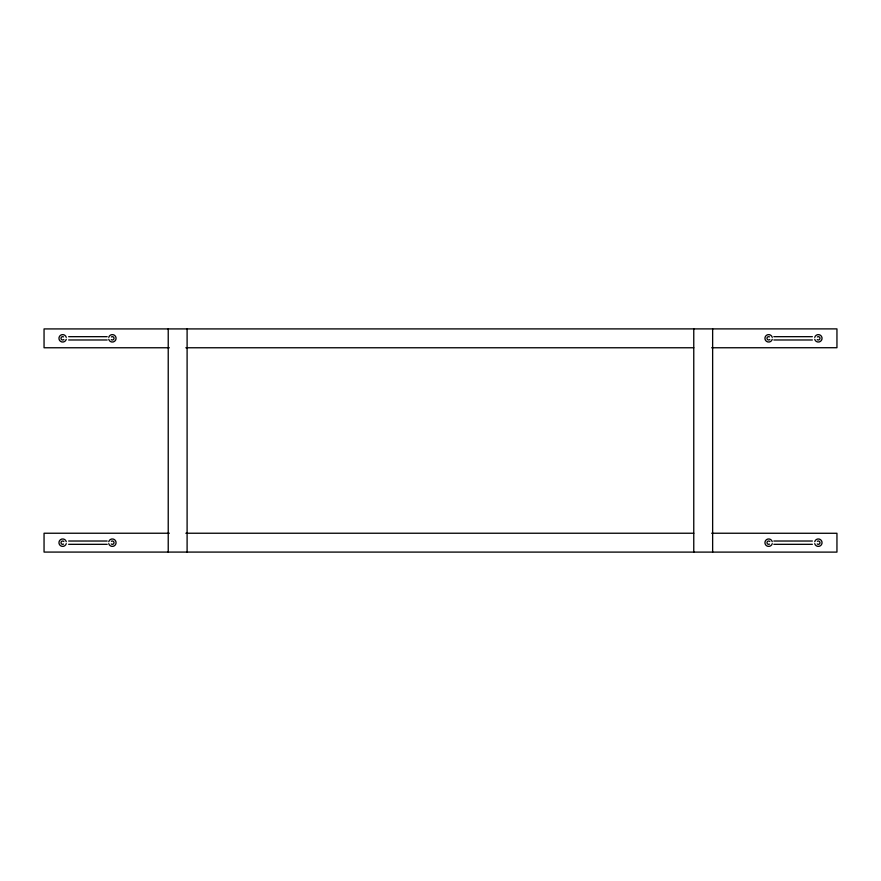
<?xml version="1.0" encoding="UTF-8"?>
<svg xmlns="http://www.w3.org/2000/svg" width="881" height="881" viewBox="0 0 881 881"><rect width="100%" height="100%" fill="white"/><g stroke="black" fill="none" stroke-linecap="round" stroke-linejoin="round"><path stroke-width="1.32" d="M68.641 336.674L107.152 336.674M773.837 336.674L812.359 336.674M68.641 339.978L107.185 339.978M773.837 339.978L812.37 339.978M169.317 347.764L44.05 347.764L44.05 328.921L836.95 328.888L836.95 347.72L711.683 347.764M185.836 347.764L693.788 347.764M169.317 533.236L44.05 533.236L44.05 552.079L836.95 552.112L836.95 533.28L711.683 533.236M185.836 533.236L693.788 533.236M68.641 541.022L107.152 541.022M773.837 541.022L812.359 541.022M68.641 544.326L107.185 544.326M773.837 544.326L812.37 544.326M712.641 328.888L712.641 552.112M693.765 328.888L693.765 552.112M187.102 328.888L187.102 552.112M168.227 328.888L168.227 552.112M769.476 544.106A1.652 1.652 0 0 1 767.296 543.621A1.652 1.652 0 0 1 767.582 541.408A1.652 1.652 0 0 1 769.818 541.507M817.381 541.319A1.652 1.652 0 0 1 819.594 541.617A1.652 1.652 0 0 1 819.484 543.852A1.652 1.652 0 0 1 817.249 543.94M814.727 541.716A3.722 3.722 0 0 1 820.464 539.624A3.722 3.722 0 0 1 820.464 545.724A3.722 3.722 0 0 1 814.727 543.643M772.252 543.643A3.722 3.722 0 0 1 766.514 545.724A3.722 3.722 0 0 1 766.514 539.624A3.722 3.722 0 0 1 772.252 541.716M769.818 339.493A1.652 1.652 0 0 1 767.582 339.592A1.652 1.652 0 0 1 767.296 337.379A1.652 1.652 0 0 1 769.476 336.894M817.381 336.96A1.652 1.652 0 0 1 819.594 337.269A1.652 1.652 0 0 1 819.484 339.504A1.652 1.652 0 0 1 817.249 339.592M814.727 337.357A3.722 3.722 0 0 1 820.464 335.276A3.722 3.722 0 0 1 820.464 341.376A3.722 3.722 0 0 1 814.727 339.284M772.252 339.284A3.722 3.722 0 0 1 766.514 341.376A3.722 3.722 0 0 1 766.514 335.276A3.722 3.722 0 0 1 772.252 337.357M63.85 339.493A1.652 1.652 0 0 1 61.615 339.592A1.652 1.652 0 0 1 61.318 337.379A1.652 1.652 0 0 1 63.509 336.894M111.402 336.96A1.652 1.652 0 0 1 113.627 337.269A1.652 1.652 0 0 1 113.517 339.504A1.652 1.652 0 0 1 111.281 339.592M108.748 337.357A3.722 3.722 0 0 1 114.486 335.276A3.722 3.722 0 0 1 114.486 341.376A3.722 3.722 0 0 1 108.748 339.284M66.273 339.284A3.722 3.722 0 0 1 60.536 341.376A3.722 3.722 0 0 1 60.536 335.276A3.722 3.722 0 0 1 66.273 337.357M63.509 544.106A1.652 1.652 0 0 1 61.318 543.621A1.652 1.652 0 0 1 61.615 541.408A1.652 1.652 0 0 1 63.85 541.507M111.402 541.319A1.652 1.652 0 0 1 113.627 541.617A1.652 1.652 0 0 1 113.517 543.852A1.652 1.652 0 0 1 111.281 543.94M108.748 541.716A3.722 3.722 0 0 1 114.486 539.624A3.722 3.722 0 0 1 114.486 545.724A3.722 3.722 0 0 1 108.748 543.643M66.273 543.643A3.722 3.722 0 0 1 60.536 545.724A3.722 3.722 0 0 1 60.536 539.624A3.722 3.722 0 0 1 66.273 541.716"/></g></svg>
